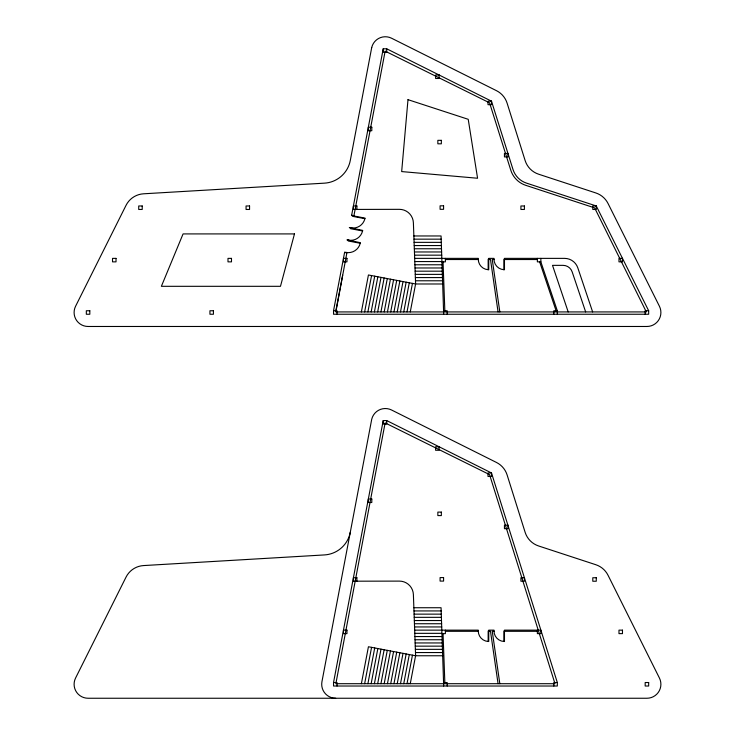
<?xml version="1.0" encoding="UTF-8"?>
<svg xmlns="http://www.w3.org/2000/svg" width="735" height="735" viewBox="0 0 735 735"><rect width="100%" height="100%" fill="white"/><g stroke="black" fill="none" stroke-linecap="round" stroke-linejoin="round"><path stroke-width="1.1" d="M353.02 215.824L352.91 216.402L364.918 218.681L365.029 218.102L351.587 215.557L383.22 48.795L386.711 48.795L491.495 101.191L513.002 169.482A20.957 20.957 0 0 0 526.462 183.107L596.278 205.975L648.674 310.758L648.674 314.249L333.534 314.249L333.534 310.758L344.642 252.16L346.929 252.592L335.858 311.925L646.341 311.925L594.633 207.886L525.745 185.321A23.281 23.281 0 0 1 510.779 170.18L489.565 102.826L385.149 51.128L353.875 215.989M348.353 240.418L348.243 240.988L360.251 243.267L360.361 242.697L346.975 239.858L349.208 240.584M350.687 228.126L350.577 228.695L362.585 230.974L362.695 230.404L349.309 227.565L351.541 228.282M333.534 682.53L383.22 420.567L386.711 420.567L491.495 472.963L557.323 682.53L557.323 686.021L333.534 686.021L333.534 682.53L337.025 682.53L337.025 686.021M335.858 310.758L342.648 275.212M361.372 311.925L368.428 274.982L415.597 283.986L442.681 283.986M364.633 311.925L371.57 275.579M367.895 311.925L374.712 276.176M371.147 311.925L377.854 276.783M374.409 311.925L381.006 277.38M377.671 311.925L384.148 277.977M380.932 311.925L387.29 278.583M384.194 311.925L390.441 279.181M387.446 311.925L393.583 279.778M390.708 311.925L396.725 280.384M393.969 311.925L399.868 280.981M397.231 311.925L403.019 281.579M400.483 311.925L406.161 282.185M403.745 311.925L409.303 282.782M407.006 311.925L412.454 283.379M410.268 311.925L415.597 283.986L413.392 222.815A13.974 13.974 0 0 0 399.408 209.337L355.124 209.42M361.372 683.697L368.428 646.754L415.597 655.758L442.681 655.758M364.633 683.697L371.57 647.351M367.895 683.697L374.712 647.958M371.147 683.697L377.854 648.555M374.409 683.697L381.006 649.152M377.671 683.697L384.148 649.749M380.932 683.697L387.29 650.356M384.194 683.697L390.441 650.953M387.446 683.697L393.583 651.55M390.708 683.697L396.725 652.156M393.969 683.697L399.868 652.754M397.231 683.697L403.019 653.351M400.483 683.697L406.161 653.957M403.745 683.697L409.303 654.554M407.006 683.697L412.454 655.151M410.268 683.697L415.597 655.758L413.392 594.587A13.974 13.974 0 0 0 399.408 581.109L355.124 581.192M413.878 235.963L441.064 235.963L443.683 314.249M413.998 239.16L441.184 239.16M414.108 242.357L441.303 242.357M414.228 245.563L441.413 245.563M414.338 248.761L441.533 248.761M414.457 251.967L441.652 251.967M414.568 255.164L441.772 255.164M414.678 258.371L478.264 258.371L478.264 259.529L445.382 259.529M488.747 259.244L488.159 259.244L488.159 269.717L488.747 269.717L488.747 258.371L494.003 258.371L494.003 259.529L492.257 259.529L499.828 311.925M504.476 259.244L503.898 259.244L503.898 269.717L504.476 269.717L504.476 258.371L564.572 258.371A13.974 13.974 0 0 1 577.82 267.88L592.64 311.925M488.747 259.529L490.493 259.529L498.064 311.925M504.476 259.529L537.368 259.529M414.797 261.568L441.882 261.568M441.882 261.862L445.382 261.862L445.382 258.371M557.323 314.249L557.323 310.758L540.859 261.862L537.368 261.862L537.368 258.371M414.908 264.775L441.992 264.775M415.027 267.972L442.112 267.972M415.137 271.178L442.222 271.178M415.257 274.375L442.341 274.375M415.367 277.582L442.452 277.582M415.486 280.779L442.571 280.779M333.534 310.758L337.025 310.758L337.025 314.249M443.683 310.758L447.174 310.758L447.174 314.249M557.323 310.758L553.832 310.758L553.832 314.249M648.674 310.758L645.174 310.758L645.174 314.249M413.878 607.735L441.064 607.735L443.683 686.021M413.998 610.932L441.184 610.932M414.108 614.138L441.303 614.138M414.228 617.336L441.413 617.336M414.338 620.542L441.533 620.542M414.457 623.739L441.652 623.739M414.568 626.937L441.772 626.937M414.678 630.143L478.264 630.143L478.264 631.301L445.382 631.301M488.747 631.016L488.159 631.016L488.159 641.49L488.747 641.49L488.747 630.143L494.003 630.143L494.003 631.301L492.257 631.301L499.828 683.697M504.476 631.016L503.898 631.016L503.898 641.49L504.476 641.49L504.476 630.143L540.859 630.143L540.859 633.634L537.368 633.634L537.368 630.143M488.747 631.301L490.493 631.301L498.064 683.697M504.476 631.301L537.368 631.301M414.797 633.34L441.882 633.34M441.882 633.634L445.382 633.634L445.382 630.143M414.908 636.547L441.992 636.547M415.027 639.744L442.112 639.744M415.137 642.95L442.222 642.95M415.257 646.148L442.341 646.148M415.367 649.354L442.452 649.354M415.486 652.551L442.571 652.551M443.683 682.53L447.174 682.53L447.174 686.021M557.323 682.53L553.832 682.53L553.832 686.021M351.642 215.272L353.93 215.704M344.596 252.445L346.883 252.877M585.657 311.925L572.179 271.895A9.601 9.601 0 0 0 563.074 265.353L552.518 265.353L568.192 311.925M539.637 261.862L556.092 310.758M443.049 261.862L444.84 310.758M443.049 633.634L444.84 682.53M540.859 258.371L540.859 261.862M408.752 683.173L408.752 683.697M386.711 48.795L386.711 52.286L383.22 52.286L383.22 48.795M386.711 420.567L386.711 424.067L383.22 424.067L383.22 420.567M360.242 243.267A12.229 12.229 0 0 1 346.075 252.427M362.575 230.974A12.229 12.229 0 0 1 348.408 240.134M364.909 218.672A12.229 12.229 0 0 1 350.742 227.841M488.159 269.699A10.474 10.474 0 0 1 478.264 259.244M503.898 269.699A10.474 10.474 0 0 1 494.003 259.244M503.898 641.471A10.474 10.474 0 0 1 494.003 631.016M488.159 641.471A10.474 10.474 0 0 1 478.264 631.016M350.292 532.241A27.939 27.939 0 0 1 324.484 554.925L143.546 565.573A20.957 20.957 0 0 0 126.034 577.122L75.576 678.028A13.974 13.974 0 0 0 88.071 698.25L646.929 698.25A13.974 13.974 0 0 0 659.424 678.028L608.038 575.266A20.957 20.957 0 0 0 595.819 564.719L538.617 545.976A20.957 20.957 0 0 1 525.139 532.342L507.104 474.92A20.957 20.957 0 0 0 496.483 462.462L391.562 410.001A13.974 13.974 0 0 0 371.726 419.244L321.948 681.676A13.974 13.974 0 0 0 335.675 698.25M407.989 99.666L401.668 171.577L477.575 178.247L468.223 119.309L407.989 99.666M371.726 47.472L350.292 160.46A27.939 27.939 0 0 1 324.484 183.153L143.546 193.801A20.957 20.957 0 0 0 126.034 205.35L75.576 306.256A13.974 13.974 0 0 0 88.071 326.478L646.929 326.478A13.974 13.974 0 0 0 659.424 306.256L608.038 203.485A20.957 20.957 0 0 0 595.819 192.947L538.617 174.204A20.957 20.957 0 0 1 525.139 160.57L507.104 103.148A20.957 20.957 0 0 0 496.483 90.681L391.562 38.22A13.974 13.974 0 0 0 371.726 47.472M370.596 499.442L335.858 683.697L554.989 683.697L489.565 474.608L385.14 422.901L370.596 499.442M294.478 233.914L280.476 286.31L161.378 286.31L183.07 233.914L294.478 233.914M439.098 74.998L435.607 74.998L435.607 78.489L439.098 78.489L439.098 74.998M491.495 101.191L488.003 101.191L488.003 104.682L491.495 104.682L491.495 101.191M371.8 127.228L368.308 127.228L368.308 130.729L371.8 130.729L371.8 127.228M441.34 140.33L437.849 140.33L437.849 143.821L441.34 143.821L441.34 140.33M507.949 153.431L504.449 153.431L504.449 156.923L507.949 156.923L507.949 153.431M443.582 205.818L440.09 205.818L440.09 209.31L443.582 209.31L443.582 205.818M142.213 205.975L138.722 205.975L138.722 209.466L142.213 209.466L142.213 205.975M249.56 205.975L246.06 205.975L246.06 209.466L249.56 209.466L249.56 205.975M356.898 205.975L353.406 205.975L353.406 209.466L356.898 209.466L356.898 205.975M524.404 205.975L520.913 205.975L520.913 209.466L524.404 209.466L524.404 205.975M596.278 205.975L592.787 205.975L592.787 209.466L596.278 209.466L596.278 205.975M116.02 258.371L112.528 258.371L112.528 261.862L116.02 261.862L116.02 258.371M231.488 258.371L227.997 258.371L227.997 261.862L231.488 261.862L231.488 258.371M346.957 258.371L343.465 258.371L343.465 261.862L346.957 261.862L346.957 258.371M622.471 258.371L618.98 258.371L618.98 261.862L622.471 261.862L622.471 258.371M89.826 310.758L86.326 310.758L86.326 314.249L89.826 314.249L89.826 310.758M213.426 310.758L209.934 310.758L209.934 314.249L213.426 314.249L213.426 310.758M439.098 446.77L435.607 446.77L435.607 450.261L439.098 450.261L439.098 446.77M491.495 472.963L488.003 472.963L488.003 476.455L491.495 476.455L491.495 472.963M371.8 499.01L368.308 499.01L368.308 502.501L371.8 502.501L371.8 499.01M441.34 512.102L437.849 512.102L437.849 515.593L441.34 515.593L441.34 512.102M507.949 525.203L504.449 525.203L504.449 528.695L507.949 528.695L507.949 525.203M443.582 577.591L440.09 577.591L440.09 581.091L443.582 581.091L443.582 577.591M356.898 577.747L353.406 577.747L353.406 581.238L356.898 581.238L356.898 577.747M524.404 577.747L520.913 577.747L520.913 581.238L524.404 581.238L524.404 577.747M596.278 577.747L592.787 577.747L592.787 581.238L596.278 581.238L596.278 577.747M346.957 630.143L343.465 630.143L343.465 633.634L346.957 633.634L346.957 630.143M622.471 630.143L618.98 630.143L618.98 633.634L622.471 633.634L622.471 630.143M648.674 682.53L645.174 682.53L645.174 686.021L648.674 686.021L648.674 682.53"/></g></svg>
